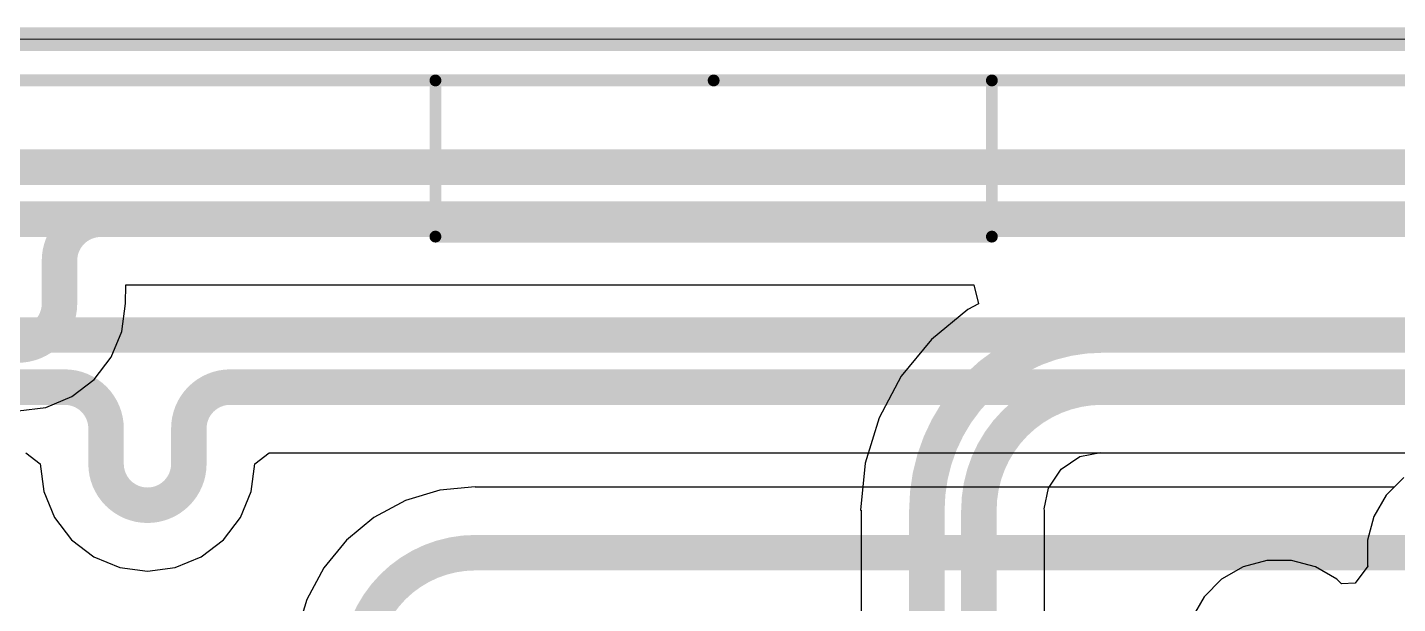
# Model space of a CAD drawing. Header units: inches. Extents: x 0 to 289, y 0 to 168.
# Drawn here: x 8.61 to 23.32, y 93.94 to 100.13 of the extents above; entities that cross this region are included whole.
import ezdxf

# ---------------------------------------------------------------- set-up
doc = ezdxf.new("R2010")
doc.units = ezdxf.units.IN
for name, color, linetype in [('Board Outline', 216, 'Continuous'), ('Bottom Layer', 5, 'Continuous'), ('Bottom Overlay', 54, 'Continuous'), ('Dimension', 6, 'Continuous'), ('Top Layer', 1, 'Continuous')]:
    doc.layers.add(name, color=color, linetype=linetype)

# ---------------------------------------------------------------- blocks, each defined once
blk = doc.blocks.new('SSW_110_02_G_D_RA_N_B_38')
at = {"layer": 'Bottom Overlay', "const_width": 0.127}
for points in [[(2.98774612, -9.62659746), (-2.98774612, -9.6266)], [(-2.98774612, -9.6266), (-2.98774612, -11.30299746)], [(2.98774612, -9.62659746), (2.98774612, -11.30299746)], [(12.95500076, -11.30400076), (-12.95500076, -11.30400076)], [(0, -11.30299746), (-2.98774612, -11.30299746)], [(2.98774612, -11.30299746), (0, -11.30299746)]]:
    blk.add_lwpolyline(points, dxfattribs=at)
at = {"layer": 'Bottom Overlay', "const_width": 0.0635}
for points in [[(-3.01949612, -9.6266, 1), (-2.95599612, -9.6266, 1)], [(-3.01949612, -9.6266, 1), (-2.95599612, -9.6266, 1)], [(2.95599612, -9.62659746, 1), (3.01949612, -9.62659746, 1)], [(2.95599612, -9.62659746, 1), (3.01949612, -9.62659746, 1)], [(-3.01949612, -11.30299746, 1), (-2.95599612, -11.30299746, 1)], [(-3.01949612, -11.30299746, 1), (-2.95599612, -11.30299746, 1)], [(-0.03175, -11.30299746, 1), (0.03175, -11.30299746, 1)], [(-0.03175, -11.30299746, 1), (0.03175, -11.30299746, 1)], [(2.95599612, -11.30299746, 1), (3.01949612, -11.30299746, 1)], [(2.95599612, -11.30299746, 1), (3.01949612, -11.30299746, 1)]]:
    blk.add_lwpolyline(points, format="xyb", close=True, dxfattribs=at)

msp = doc.modelspace()

# ---------------------------------------------------------------- linework, layer by layer
at = {"layer": 'Board Outline', "const_width": 0.254}
msp.add_lwpolyline([(0, 100.00000066), (145.26999902, 100.00000066)], dxfattribs=at)
at = {"layer": 'Bottom Layer'}
for p, q in [((8.58882458, 95.56112205999999), (8.74256316, 95.44170396)), ((11.0482888, 95.44170396), (11.20202738, 95.56112205999999)), ((11.20202738, 95.56112205999999), (23.44188606, 95.56112205999999)), ((8.74256316, 95.44170396), (8.781846799999999, 95.14332253999999)), ((11.00900516, 95.14332253999999), (11.0482888, 95.44170396)), ((23.3866563, 95.29459985999999), (23.28458386, 95.19252741999999)), ((8.781846799999999, 95.14332253999999), (8.897018019999999, 94.86527636)), ((10.89383394, 94.86527636), (11.00900516, 95.14332253999999)), ((13.03397952, 95.15830092), (12.66660154, 95.04685841999999)), ((13.4160387, 95.19593101999999), (13.03397952, 95.15830092)), ((13.4160387, 95.19252741999999), (13.4160387, 95.19593101999999)), ((23.28458386, 95.19252741999999), (13.4160387, 95.19252741999999)), ((12.66660154, 95.04685841999999), (12.32802462, 94.86588595999999)), ((8.897018019999999, 94.86527636), (9.08022822, 94.62650874)), ((10.71062374, 94.62650874), (10.89383394, 94.86527636)), ((12.32802462, 94.86588595999999), (12.03125864, 94.62233552)), ((9.08022822, 94.62650874), (9.31899584, 94.44329854)), ((10.47185612, 94.44329854), (10.71062374, 94.62650874)), ((12.03125864, 94.62233552), (11.7877082, 94.32556954)), ((9.31899584, 94.44329854), (9.59704202, 94.32812732)), ((9.59704202, 94.32812732), (9.895425979999999, 94.28884367999999)), ((9.895425979999999, 94.28884367999999), (10.19380994, 94.32812732)), ((10.19380994, 94.32812732), (10.47185612, 94.44329854)), ((11.7877082, 94.32556954), (11.60673574, 93.98699262)), ((11.60673574, 93.98699262), (11.49529324, 93.61961464))]:
    msp.add_line(p, q, dxfattribs=at)
at = {"layer": 'Bottom Layer', "const_width": 0.3809999999999999}
for points in [[(2.74011136, 98.62663027999999), (82.39388144, 98.62663027999999)], [(2.74011136, 98.06783028), (82.39388144, 98.06783028)], [(7.42055412, 96.82444948), (77.88355263999999, 96.82444948)], [(7.92691328, 96.26564948), (9.00642598, 96.26564948)], [(10.78442598, 96.26564948), (11.50623048, 96.26564948)], [(11.50623048, 96.26564948), (77.88355263999999, 96.26564948)], [(9.45092598, 95.4417065), (9.45092598, 95.82114947999999)], [(10.33992598, 95.4417065), (10.33992598, 95.82114947999999)], [(13.4160387, 94.488), (24.00558064, 94.488)]]:
    msp.add_lwpolyline(points, dxfattribs=at)
at = {"layer": 'Bottom Layer', "const_width": 0.1905}
for points in [[(8.91117598, 96.26564948, 1), (9.10167598, 96.26564948, 1)], [(8.91117598, 96.26564948, 1), (9.10167598, 96.26564948, 1)], [(10.68917598, 96.26564948, 1), (10.87967598, 96.26564948, 1)], [(10.68917598, 96.26564948, 1), (10.87967598, 96.26564948, 1)], [(11.41098048, 96.26564948, 1), (11.60148048, 96.26564948, 1)], [(11.41098048, 96.26564948, 1), (11.60148048, 96.26564948, 1)], [(9.35567598, 95.82114947999999, 1), (9.54617598, 95.82114947999999, 1)], [(9.35567598, 95.82114947999999, 1), (9.54617598, 95.82114947999999, 1)], [(10.24467598, 95.82114947999999, 1), (10.43517598, 95.82114947999999, 1)], [(10.24467598, 95.82114947999999, 1), (10.43517598, 95.82114947999999, 1)], [(9.35567598, 95.4417065, 1), (9.54617598, 95.4417065, 1)], [(9.35567598, 95.4417065, 1), (9.54617598, 95.4417065, 1)], [(10.24467598, 95.4417065, 1), (10.43517598, 95.4417065, 1)], [(10.24467598, 95.4417065, 1), (10.43517598, 95.4417065, 1)], [(13.3207887, 94.488, 1), (13.5112887, 94.488, 1)], [(13.3207887, 94.488, 1), (13.5112887, 94.488, 1)]]:
    msp.add_lwpolyline(points, format="xyb", close=True, dxfattribs=at)
at = {"layer": 'Bottom Layer', "const_width": 0.3809999999999999}
for points in [[(9.00642598, 96.26564948, -0.4142135623730951), (9.45092598, 95.82114947999999)], [(10.33992598, 95.82114947999999, -0.4142135623730951), (10.78442598, 96.26564948)], [(10.33992598, 95.4417065, -0.9999999999999999), (9.45092598, 95.4417065)], [(12.16559416, 93.23755546, -0.4142135623730951), (13.4160387, 94.488)]]:
    msp.add_lwpolyline(points, format="xyb", dxfattribs=at)
at = {"layer": 'Dimension', "const_width": 0.0127}
msp.add_lwpolyline([(0, 100.00000066), (145.26999902, 100.00000066)], dxfattribs=at)
at = {"layer": 'Top Layer'}
for p, q in [((9.65920598, 97.16188594), (9.66351636, 97.36330285999999)), ((9.66351636, 97.36330285999999), (18.77023424, 97.36330285999999)), ((18.77023424, 97.36330285999999), (18.8211333, 97.16010286)), ((9.6199198, 96.86350451999999), (9.659203439999999, 97.16188594)), ((9.659203439999999, 97.16188594), (9.65920598, 97.16188594)), ((18.8211333, 97.16010286), (18.7061094, 97.09861962)), ((18.7061094, 97.09861962), (18.31334412, 96.776286)), ((9.50474858, 96.58545579999999), (9.6199198, 96.86350451999999)), ((18.31334412, 96.776286), (17.9910105, 96.38352071999999)), ((9.321538379999998, 96.34669072), (9.50474858, 96.58545579999999)), ((17.9910105, 96.38352071999999), (17.75149358, 95.935419)), ((9.082770759999999, 96.16348052), (9.321538379999998, 96.34669072)), ((8.80472458, 96.0483093), (9.082770759999999, 96.16348052)), ((8.50634062, 96.00902565999999), (8.80472458, 96.0483093)), ((17.75149358, 95.935419), (17.60400086, 95.4491995)), ((19.70564512, 95.383985), (19.9077199, 95.51900377999999)), ((19.9077199, 95.51900377999999), (20.13006134, 95.56323026)), ((20.13006134, 95.56323026), (20.14608112, 95.56112205999999)), ((20.14608112, 95.56112205999999), (23.44188606, 95.56112205999999)), ((17.60400086, 95.4491995), (17.55419908, 94.94354899999999)), ((19.57062634, 95.18191021999999), (19.70564512, 95.383985)), ((23.3866563, 95.29459985999999), (23.19898078, 95.10692433999999)), ((19.52639986, 94.95956878), (19.57062634, 95.18191021999999)), ((23.19898078, 95.10692433999999), (23.06627594, 94.87707212)), ((17.55419908, 94.94354899999999), (17.56065322, 94.94354899999999)), ((17.56065322, 94.94354899999999), (17.56065322, 91.03201503999999)), ((19.52850806, 94.94354899999999), (19.52639986, 94.95956878)), ((19.52850806, 90.98753201999999), (19.52850806, 94.94354899999999)), ((23.06627594, 94.87707212), (22.99758164, 94.62070484)), ((22.99758164, 94.62070484), (22.99758164, 94.35529516)), ((21.66070852, 94.33510469999999), (21.4308563, 94.20239985999999)), ((21.9170758, 94.40379899999999), (21.66070852, 94.33510469999999)), ((22.18248548, 94.40379899999999), (21.9170758, 94.40379899999999)), ((22.43885276, 94.33510469999999), (22.18248548, 94.40379899999999)), ((22.66870498, 94.20239985999999), (22.43885276, 94.33510469999999)), ((23.0005382, 94.3442614), (22.86423926, 94.15966689999999)), ((22.99758164, 94.35529516), (23.0005382, 94.3442614)), ((21.4308563, 94.20239985999999), (21.24318078, 94.01472434)), ((22.71862106, 94.15248378), (22.66870498, 94.20239985999999)), ((22.86423926, 94.15966689999999), (22.71862106, 94.15248378)), ((21.24318078, 94.01472434), (21.11047594, 93.78487212))]:
    msp.add_line(p, q, dxfattribs=at)
at = {"layer": 'Top Layer', "const_width": 0.3809999999999999}
for points in [[(2.68766544, 98.62663027999999), (104.29163292, 98.62663027999999)], [(9.395340619999999, 98.06783028), (10.14612144, 98.06783028)], [(10.14612144, 98.06783028), (104.29163292, 98.06783028)], [(8.95084062, 97.16188847999999), (8.95084062, 97.62333027999999)], [(20.14608112, 96.82444948), (102.36844144, 96.82444948)], [(20.14608112, 96.26564948), (92.78083552, 96.26564948)], [(18.26518064, 90.54408611999999), (18.26518064, 94.94354899999999)], [(18.82398064, 90.48611316), (18.82398064, 94.94354899999999)]]:
    msp.add_lwpolyline(points, dxfattribs=at)
for points in [[(8.95084062, 97.62333027999999, -0.4142135623730951), (9.395340619999999, 98.06783028)], [(8.95084062, 97.16188847999999, -0.9999999999999999), (8.06184062, 97.16188847999999)], [(18.26518064, 94.94354899999999, -0.4142135623730951), (20.14608112, 96.82444948)], [(18.82398064, 94.94354899999999, -0.4142135623730951), (20.14608112, 96.26564948)]]:
    msp.add_lwpolyline(points, format="xyb", dxfattribs=at)
at = {"layer": 'Top Layer', "const_width": 0.1905}
for points in [[(9.300090619999999, 98.06783028, 1), (9.490590619999999, 98.06783028, 1)], [(9.300090619999999, 98.06783028, 1), (9.490590619999999, 98.06783028, 1)], [(10.05087144, 98.06783028, 1), (10.24137144, 98.06783028, 1)], [(10.05087144, 98.06783028, 1), (10.24137144, 98.06783028, 1)], [(8.85559062, 97.62333027999999, 1), (9.04609062, 97.62333027999999, 1)], [(8.85559062, 97.62333027999999, 1), (9.04609062, 97.62333027999999, 1)], [(8.85559062, 97.16188847999999, 1), (9.04609062, 97.16188847999999, 1)], [(8.85559062, 97.16188847999999, 1), (9.04609062, 97.16188847999999, 1)], [(20.05083112, 96.82444948, 1), (20.24133112, 96.82444948, 1)], [(20.05083112, 96.82444948, 1), (20.24133112, 96.82444948, 1)], [(20.05083112, 96.26564948, 1), (20.24133112, 96.26564948, 1)], [(20.05083112, 96.26564948, 1), (20.24133112, 96.26564948, 1)], [(18.16993064, 94.94354899999999, 1), (18.36043064, 94.94354899999999, 1)], [(18.16993064, 94.94354899999999, 1), (18.36043064, 94.94354899999999, 1)], [(18.72873064, 94.94354899999999, 1), (18.91923064, 94.94354899999999, 1)], [(18.72873064, 94.94354899999999, 1), (18.91923064, 94.94354899999999, 1)]]:
    msp.add_lwpolyline(points, format="xyb", close=True, dxfattribs=at)

# ---------------------------------------------------------------- block references
at = {"rotation": 180}
msp.add_blockref('SSW_110_02_G_D_RA_N_B_38', (15.97559416, 88.25450218), dxfattribs=at)

doc.saveas('drawing.dxf')
